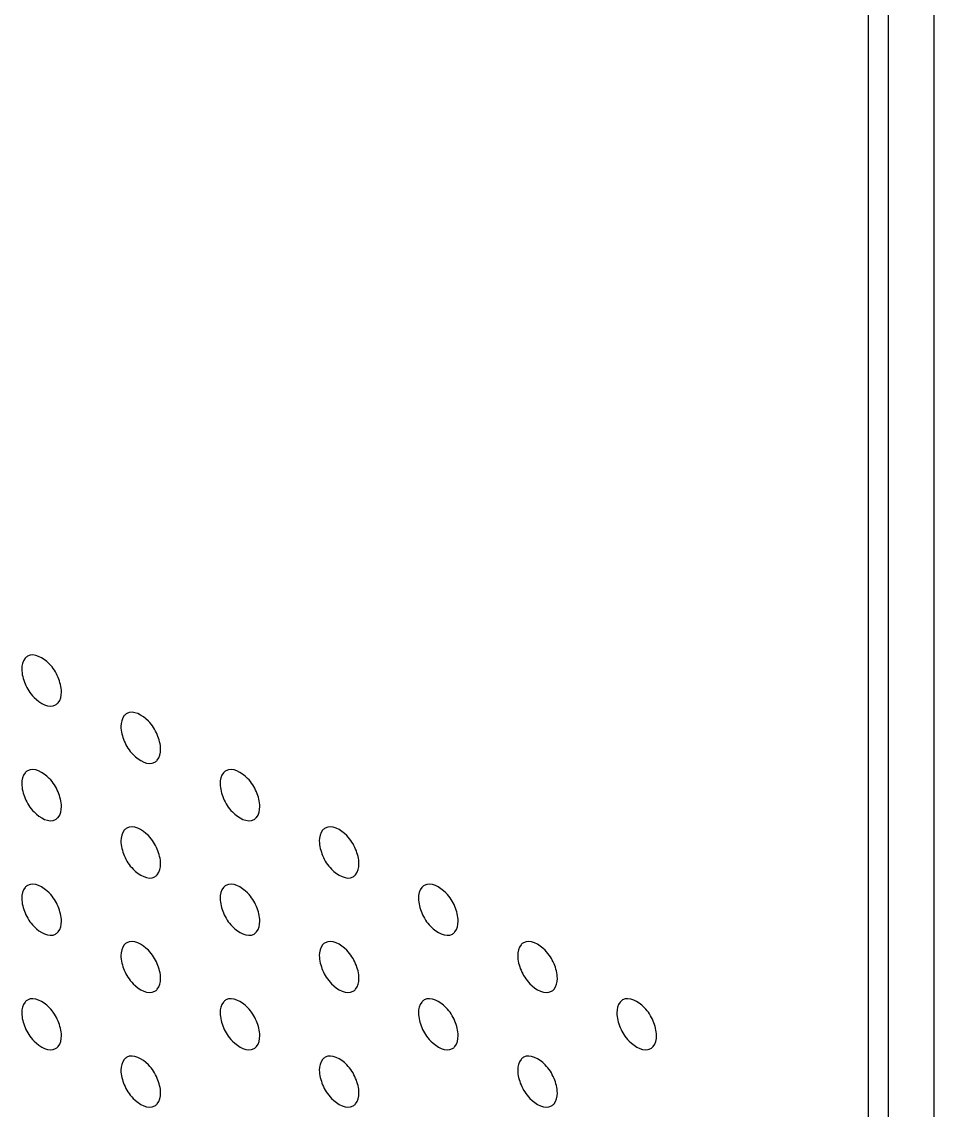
# Model space of a CAD drawing. Header units: millimetres. Extents: x 0 to 1189, y 0 to 841.
# Drawn here: x 743.31 to 775.84, y 380.91 to 419.69 of the extents above; entities that cross this region are included whole.
import ezdxf

# ---------------------------------------------------------------- set-up
doc = ezdxf.new("R2010")
doc.units = ezdxf.units.MM
doc.header["$LTSCALE"] = 65.395
doc.layers.get('0').update_dxf_attribs({"linetype": 'CONTINUOUS'})
doc.layers.add('AXIS', color=7, linetype='CONTINUOUS')
doc.layers.add('SURFACES', color=7, linetype='CONTINUOUS')

msp = doc.modelspace()

# ---------------------------------------------------------------- linework, layer by layer
at = {"color": 7, "linetype": 'Continuous'}
msp.add_line((773.5, 229.824), (773.5, 504.985), dxfattribs=at)
at = {"layer": 'AXIS', "color": 7, "linetype": 'Continuous'}
for points, knots in [([(744.727, 395.806), (744.727, 395.985), (744.621, 396.36), (744.308, 396.886), (743.754, 397.217), (743.519, 397.08)], [0, 0, 0, 0, 0.277753, 0.577543, 1, 1, 1, 1]), ([(743.519, 397.08), (743.486, 397.061), (743.352, 396.947), (743.313, 396.757), (743.313, 396.623)], [0, 0, 0, 0, 0.220867, 1, 1, 1, 1]), ([(743.313, 396.623), (743.313, 396.444), (743.419, 396.069), (743.732, 395.543), (744.286, 395.212), (744.521, 395.349)], [0, 0, 0, 0, 0.277753, 0.577543, 1, 1, 1, 1]), ([(744.521, 395.349), (744.554, 395.368), (744.688, 395.481), (744.727, 395.672), (744.727, 395.806)], [0, 0, 0, 0, 0.220867, 1, 1, 1, 1]), ([(747.055, 395.039), (747.022, 395.02), (746.888, 394.906), (746.848, 394.715), (746.848, 394.581)], [0, 0, 0, 0, 0.220867, 1, 1, 1, 1]), ([(748.263, 393.765), (748.263, 393.944), (748.156, 394.318), (747.844, 394.845), (747.29, 395.175), (747.055, 395.039)], [0, 0, 0, 0, 0.277753, 0.577543, 1, 1, 1, 1]), ([(746.848, 394.581), (746.848, 394.403), (746.955, 394.028), (747.267, 393.501), (747.821, 393.171), (748.056, 393.308)], [0, 0, 0, 0, 0.277753, 0.577543, 1, 1, 1, 1]), ([(748.056, 393.308), (748.089, 393.327), (748.224, 393.44), (748.263, 393.631), (748.263, 393.765)], [0, 0, 0, 0, 0.220867, 1, 1, 1, 1]), ([(743.519, 392.997), (743.486, 392.978), (743.352, 392.865), (743.313, 392.674), (743.313, 392.54)], [0, 0, 0, 0, 0.220867, 1, 1, 1, 1]), ([(744.727, 391.724), (744.727, 391.902), (744.621, 392.277), (744.308, 392.804), (743.754, 393.134), (743.519, 392.997)], [0, 0, 0, 0, 0.277753, 0.577543, 1, 1, 1, 1]), ([(750.59, 392.998), (750.558, 392.978), (750.423, 392.865), (750.384, 392.674), (750.384, 392.54)], [0, 0, 0, 0, 0.220867, 1, 1, 1, 1]), ([(751.798, 391.724), (751.798, 391.902), (751.692, 392.277), (751.379, 392.804), (750.826, 393.134), (750.59, 392.998)], [0, 0, 0, 0, 0.277753, 0.577543, 1, 1, 1, 1]), ([(743.313, 392.54), (743.313, 392.361), (743.419, 391.987), (743.732, 391.46), (744.286, 391.13), (744.521, 391.266)], [0, 0, 0, 0, 0.277753, 0.577543, 1, 1, 1, 1]), ([(750.384, 392.54), (750.384, 392.361), (750.49, 391.987), (750.803, 391.46), (751.357, 391.13), (751.592, 391.266)], [0, 0, 0, 0, 0.277753, 0.577543, 1, 1, 1, 1]), ([(744.521, 391.266), (744.554, 391.285), (744.688, 391.399), (744.727, 391.59), (744.727, 391.724)], [0, 0, 0, 0, 0.220867, 1, 1, 1, 1]), ([(751.592, 391.266), (751.625, 391.285), (751.759, 391.399), (751.798, 391.59), (751.798, 391.724)], [0, 0, 0, 0, 0.220867, 1, 1, 1, 1]), ([(747.055, 390.956), (747.022, 390.937), (746.888, 390.824), (746.848, 390.633), (746.848, 390.499)], [0, 0, 0, 0, 0.220867, 1, 1, 1, 1]), ([(748.263, 389.682), (748.263, 389.861), (748.156, 390.236), (747.844, 390.762), (747.29, 391.093), (747.055, 390.956)], [0, 0, 0, 0, 0.277753, 0.577543, 1, 1, 1, 1]), ([(754.126, 390.956), (754.093, 390.937), (753.959, 390.824), (753.92, 390.633), (753.92, 390.499)], [0, 0, 0, 0, 0.220867, 1, 1, 1, 1]), ([(755.334, 389.682), (755.334, 389.861), (755.228, 390.236), (754.915, 390.762), (754.361, 391.093), (754.126, 390.956)], [0, 0, 0, 0, 0.277753, 0.577543, 1, 1, 1, 1]), ([(746.848, 390.499), (746.848, 390.32), (746.955, 389.945), (747.267, 389.419), (747.821, 389.088), (748.056, 389.225)], [0, 0, 0, 0, 0.277753, 0.577543, 1, 1, 1, 1]), ([(753.92, 390.499), (753.92, 390.32), (754.026, 389.945), (754.338, 389.419), (754.892, 389.088), (755.127, 389.225)], [0, 0, 0, 0, 0.277753, 0.577543, 1, 1, 1, 1]), ([(748.056, 389.225), (748.089, 389.244), (748.224, 389.358), (748.263, 389.548), (748.263, 389.682)], [0, 0, 0, 0, 0.220867, 1, 1, 1, 1]), ([(755.127, 389.225), (755.16, 389.244), (755.295, 389.358), (755.334, 389.548), (755.334, 389.682)], [0, 0, 0, 0, 0.220867, 1, 1, 1, 1]), ([(744.727, 387.641), (744.727, 387.82), (744.621, 388.195), (744.308, 388.721), (743.754, 389.052), (743.519, 388.915)], [0, 0, 0, 0, 0.277753, 0.577543, 1, 1, 1, 1]), ([(751.798, 387.641), (751.798, 387.82), (751.692, 388.195), (751.379, 388.721), (750.826, 389.052), (750.59, 388.915)], [0, 0, 0, 0, 0.277753, 0.577543, 1, 1, 1, 1]), ([(758.869, 387.641), (758.869, 387.82), (758.763, 388.195), (758.45, 388.721), (757.897, 389.052), (757.661, 388.915)], [0, 0, 0, 0, 0.277753, 0.577543, 1, 1, 1, 1]), ([(743.519, 388.915), (743.486, 388.896), (743.352, 388.782), (743.313, 388.592), (743.313, 388.458)], [0, 0, 0, 0, 0.220867, 1, 1, 1, 1]), ([(750.59, 388.915), (750.558, 388.896), (750.423, 388.782), (750.384, 388.592), (750.384, 388.458)], [0, 0, 0, 0, 0.220867, 1, 1, 1, 1]), ([(757.661, 388.915), (757.629, 388.896), (757.494, 388.783), (757.455, 388.592), (757.455, 388.458)], [0, 0, 0, 0, 0.220867, 1, 1, 1, 1]), ([(743.313, 388.458), (743.313, 388.279), (743.419, 387.904), (743.732, 387.378), (744.286, 387.047), (744.521, 387.184)], [0, 0, 0, 0, 0.277753, 0.577543, 1, 1, 1, 1]), ([(750.384, 388.458), (750.384, 388.279), (750.49, 387.904), (750.803, 387.378), (751.357, 387.047), (751.592, 387.184)], [0, 0, 0, 0, 0.277753, 0.577543, 1, 1, 1, 1]), ([(757.455, 388.458), (757.455, 388.279), (757.561, 387.904), (757.874, 387.378), (758.428, 387.047), (758.663, 387.184)], [0, 0, 0, 0, 0.277753, 0.577543, 1, 1, 1, 1]), ([(744.521, 387.184), (744.554, 387.203), (744.688, 387.316), (744.727, 387.507), (744.727, 387.641)], [0, 0, 0, 0, 0.220867, 1, 1, 1, 1]), ([(751.592, 387.184), (751.625, 387.203), (751.759, 387.316), (751.798, 387.507), (751.798, 387.641)], [0, 0, 0, 0, 0.220867, 1, 1, 1, 1]), ([(758.663, 387.184), (758.696, 387.203), (758.83, 387.316), (758.869, 387.507), (758.869, 387.641)], [0, 0, 0, 0, 0.220867, 1, 1, 1, 1]), ([(747.055, 386.874), (747.022, 386.855), (746.888, 386.741), (746.848, 386.55), (746.848, 386.416)], [0, 0, 0, 0, 0.220867, 1, 1, 1, 1]), ([(748.263, 385.6), (748.263, 385.779), (748.156, 386.153), (747.844, 386.68), (747.29, 387.01), (747.055, 386.874)], [0, 0, 0, 0, 0.277753, 0.577543, 1, 1, 1, 1]), ([(754.126, 386.874), (754.093, 386.855), (753.959, 386.741), (753.92, 386.551), (753.92, 386.416)], [0, 0, 0, 0, 0.220867, 1, 1, 1, 1]), ([(755.334, 385.6), (755.334, 385.779), (755.228, 386.153), (754.915, 386.68), (754.361, 387.01), (754.126, 386.874)], [0, 0, 0, 0, 0.277753, 0.577543, 1, 1, 1, 1]), ([(761.197, 386.874), (761.164, 386.855), (761.03, 386.741), (760.991, 386.551), (760.991, 386.417)], [0, 0, 0, 0, 0.220867, 1, 1, 1, 1]), ([(762.405, 385.6), (762.405, 385.779), (762.299, 386.154), (761.986, 386.68), (761.432, 387.011), (761.197, 386.874)], [0, 0, 0, 0, 0.277753, 0.577543, 1, 1, 1, 1]), ([(746.848, 386.416), (746.848, 386.238), (746.955, 385.863), (747.267, 385.336), (747.821, 385.006), (748.056, 385.143)], [0, 0, 0, 0, 0.277753, 0.577543, 1, 1, 1, 1]), ([(753.92, 386.416), (753.92, 386.238), (754.026, 385.863), (754.338, 385.337), (754.892, 385.006), (755.127, 385.143)], [0, 0, 0, 0, 0.277753, 0.577543, 1, 1, 1, 1]), ([(760.991, 386.417), (760.991, 386.238), (761.097, 385.863), (761.409, 385.337), (761.963, 385.006), (762.198, 385.143)], [0, 0, 0, 0, 0.277753, 0.577543, 1, 1, 1, 1]), ([(748.056, 385.143), (748.089, 385.162), (748.224, 385.275), (748.263, 385.466), (748.263, 385.6)], [0, 0, 0, 0, 0.220867, 1, 1, 1, 1]), ([(755.127, 385.143), (755.16, 385.162), (755.295, 385.275), (755.334, 385.466), (755.334, 385.6)], [0, 0, 0, 0, 0.220867, 1, 1, 1, 1]), ([(762.198, 385.143), (762.231, 385.162), (762.366, 385.275), (762.405, 385.466), (762.405, 385.6)], [0, 0, 0, 0, 0.220867, 1, 1, 1, 1]), ([(743.519, 384.832), (743.486, 384.813), (743.352, 384.7), (743.313, 384.509), (743.313, 384.375)], [0, 0, 0, 0, 0.220867, 1, 1, 1, 1]), ([(744.727, 383.559), (744.727, 383.737), (744.621, 384.112), (744.308, 384.639), (743.754, 384.969), (743.519, 384.832)], [0, 0, 0, 0, 0.277753, 0.577543, 1, 1, 1, 1]), ([(750.59, 384.833), (750.558, 384.813), (750.423, 384.7), (750.384, 384.509), (750.384, 384.375)], [0, 0, 0, 0, 0.220867, 1, 1, 1, 1]), ([(751.798, 383.559), (751.798, 383.737), (751.692, 384.112), (751.379, 384.639), (750.826, 384.969), (750.59, 384.833)], [0, 0, 0, 0, 0.277753, 0.577543, 1, 1, 1, 1]), ([(757.661, 384.833), (757.629, 384.813), (757.494, 384.7), (757.455, 384.509), (757.455, 384.375)], [0, 0, 0, 0, 0.220867, 1, 1, 1, 1]), ([(758.869, 383.559), (758.869, 383.738), (758.763, 384.112), (758.45, 384.639), (757.897, 384.969), (757.661, 384.833)], [0, 0, 0, 0, 0.277753, 0.577543, 1, 1, 1, 1]), ([(764.733, 384.833), (764.7, 384.814), (764.565, 384.7), (764.526, 384.509), (764.526, 384.375)], [0, 0, 0, 0, 0.220867, 1, 1, 1, 1]), ([(765.94, 383.559), (765.94, 383.738), (765.834, 384.112), (765.522, 384.639), (764.968, 384.969), (764.733, 384.833)], [0, 0, 0, 0, 0.277753, 0.577543, 1, 1, 1, 1]), ([(743.313, 384.375), (743.313, 384.196), (743.419, 383.822), (743.732, 383.295), (744.286, 382.965), (744.521, 383.101)], [0, 0, 0, 0, 0.277753, 0.577543, 1, 1, 1, 1]), ([(750.384, 384.375), (750.384, 384.196), (750.49, 383.822), (750.803, 383.295), (751.357, 382.965), (751.592, 383.101)], [0, 0, 0, 0, 0.277753, 0.577543, 1, 1, 1, 1]), ([(757.455, 384.375), (757.455, 384.196), (757.561, 383.822), (757.874, 383.295), (758.428, 382.965), (758.663, 383.101)], [0, 0, 0, 0, 0.277753, 0.577543, 1, 1, 1, 1]), ([(764.526, 384.375), (764.526, 384.197), (764.632, 383.822), (764.945, 383.295), (765.499, 382.965), (765.734, 383.101)], [0, 0, 0, 0, 0.277753, 0.577543, 1, 1, 1, 1]), ([(744.521, 383.101), (744.554, 383.12), (744.688, 383.234), (744.727, 383.425), (744.727, 383.559)], [0, 0, 0, 0, 0.220867, 1, 1, 1, 1]), ([(751.592, 383.101), (751.625, 383.12), (751.759, 383.234), (751.798, 383.425), (751.798, 383.559)], [0, 0, 0, 0, 0.220867, 1, 1, 1, 1]), ([(758.663, 383.101), (758.696, 383.12), (758.83, 383.234), (758.869, 383.425), (758.869, 383.559)], [0, 0, 0, 0, 0.220867, 1, 1, 1, 1]), ([(765.734, 383.101), (765.767, 383.121), (765.901, 383.234), (765.94, 383.425), (765.94, 383.559)], [0, 0, 0, 0, 0.220867, 1, 1, 1, 1]), ([(747.055, 382.791), (747.022, 382.772), (746.888, 382.659), (746.848, 382.468), (746.848, 382.334)], [0, 0, 0, 0, 0.220867, 1, 1, 1, 1]), ([(748.263, 381.517), (748.263, 381.696), (748.156, 382.071), (747.844, 382.597), (747.29, 382.928), (747.055, 382.791)], [0, 0, 0, 0, 0.277753, 0.577543, 1, 1, 1, 1]), ([(754.126, 382.791), (754.093, 382.772), (753.959, 382.659), (753.92, 382.468), (753.92, 382.334)], [0, 0, 0, 0, 0.220867, 1, 1, 1, 1]), ([(755.334, 381.517), (755.334, 381.696), (755.228, 382.071), (754.915, 382.597), (754.361, 382.928), (754.126, 382.791)], [0, 0, 0, 0, 0.277753, 0.577543, 1, 1, 1, 1]), ([(761.197, 382.791), (761.164, 382.772), (761.03, 382.659), (760.991, 382.468), (760.991, 382.334)], [0, 0, 0, 0, 0.220867, 1, 1, 1, 1]), ([(762.405, 381.518), (762.405, 381.696), (762.299, 382.071), (761.986, 382.597), (761.432, 382.928), (761.197, 382.791)], [0, 0, 0, 0, 0.277753, 0.577543, 1, 1, 1, 1]), ([(746.848, 382.334), (746.848, 382.155), (746.955, 381.78), (747.267, 381.254), (747.821, 380.923), (748.056, 381.06)], [0, 0, 0, 0, 0.277753, 0.577543, 1, 1, 1, 1]), ([(753.92, 382.334), (753.92, 382.155), (754.026, 381.78), (754.338, 381.254), (754.892, 380.923), (755.127, 381.06)], [0, 0, 0, 0, 0.277753, 0.577543, 1, 1, 1, 1]), ([(760.991, 382.334), (760.991, 382.155), (761.097, 381.78), (761.409, 381.254), (761.963, 380.924), (762.198, 381.06)], [0, 0, 0, 0, 0.277753, 0.577543, 1, 1, 1, 1]), ([(748.056, 381.06), (748.089, 381.079), (748.224, 381.193), (748.263, 381.383), (748.263, 381.517)], [0, 0, 0, 0, 0.220867, 1, 1, 1, 1]), ([(755.127, 381.06), (755.16, 381.079), (755.295, 381.193), (755.334, 381.383), (755.334, 381.517)], [0, 0, 0, 0, 0.220867, 1, 1, 1, 1]), ([(762.198, 381.06), (762.231, 381.079), (762.366, 381.193), (762.405, 381.383), (762.405, 381.518)], [0, 0, 0, 0, 0.220867, 1, 1, 1, 1])]:
    msp.add_open_spline(points, degree=3, knots=knots, dxfattribs=at)
at = {"layer": 'SURFACES', "color": 7, "linetype": 'Continuous'}
for p, q in [((775.84, 226.84), (775.84, 507.717)), ((774.207, 227.783), (774.207, 505.393))]:
    msp.add_line(p, q, dxfattribs=at)

doc.saveas('drawing.dxf')
